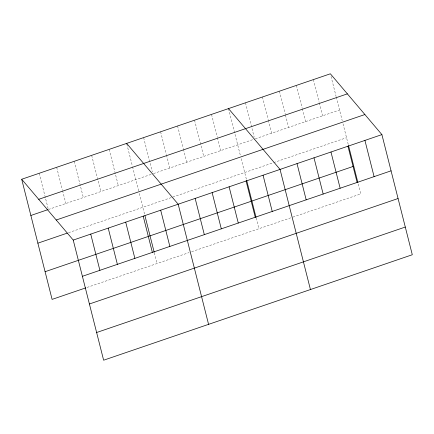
<?xml version="1.0" encoding="UTF-8"?>
<svg xmlns="http://www.w3.org/2000/svg" width="434" height="434" viewBox="0 0 434 434"><rect width="100%" height="100%" fill="white"/><g stroke="black" fill="none" stroke-linecap="round" stroke-linejoin="round"><path stroke-width="0.33" stroke-dasharray="2.17 1.63" d="M48.358 209.503L152.79 173.817M153.419 173.605L254.649 139.016M255.279 138.799L339.534 110.008M68.48 232.711L272.975 162.837M273.604 162.625L346.538 137.703M87.082 287.438L189.11 252.572M191.627 251.715L291.599 217.553M292.858 217.125L360.768 193.922L358.055 183.224M331.023 76.379L336.095 96.429M336.258 97.075L342.242 120.712M343.034 123.858L348.345 144.831M313.391 79.59L319.12 102.229M319.283 102.874L322.554 115.813M296.411 85.389L302.14 108.028M302.308 108.674L305.579 121.612M279.436 91.194L285.328 114.478M285.491 115.124L288.605 127.412M262.462 96.994L268.19 119.632M268.353 120.278L271.624 133.211M245.481 102.793L254.156 137.073M228.506 108.592L240.382 155.513M241.174 158.66L246.485 179.638M256.196 218.025L258.903 228.729M211.532 114.397L217.26 137.03M217.423 137.681L220.694 150.614M194.551 120.196L203.72 156.414M177.577 125.996L183.305 148.634M183.468 149.28L186.745 162.218M160.602 131.795L166.331 154.433M166.493 155.079L169.765 168.018M143.621 137.6L152.296 171.88M126.809 144.045L132.375 166.038M132.538 166.683L138.999 192.208M139.314 193.466L144.788 215.09M154.336 252.832L157.043 263.53M109.156 149.372L118.319 185.595M91.666 155.35L100.829 191.573M74.176 161.329L83.339 197.546M56.68 167.302L62.409 189.94M62.572 190.591L65.849 203.524M39.19 173.28L48.19 208.852"/><path stroke-width="0.65" d="M21.7 179.258L330.366 73.791L381.904 134.611L412.3 254.742L103.634 360.209L73.232 240.078L21.7 179.258L52.096 299.389L85.829 287.861M38.707 199.325L347.374 93.858M30.863 215.476L47.729 209.714M56.23 220.005L364.896 114.538M37.872 243.17L67.232 233.134M73.232 240.078L381.904 134.611M45.093 271.7L353.759 166.233M82.4 276.301L391.067 170.833M89.409 303.99L398.076 198.522M96.625 332.52L405.291 227.053M228.506 108.592L280.044 169.417L310.44 289.549M126.647 143.399L178.184 204.219L208.58 324.35M364.923 140.41L374.092 176.633M348.507 145.482L357.898 182.595M347.949 146.215L357.111 182.432M330.974 152.014L340.137 188.231M313.994 157.813L323.162 194.036M297.019 163.613L306.182 199.835M263.064 175.217L272.232 211.434M246.648 180.289L256.038 217.396M246.089 181.016L255.252 217.239M229.114 186.815L238.277 223.038M212.134 192.62L221.302 228.837M195.159 198.419L204.322 234.637M160.688 210.197L169.857 246.414M144.951 215.741L154.178 252.203M143.198 216.17L152.367 252.393M125.708 222.148L134.871 258.371M108.218 228.127L117.381 264.344M90.728 234.1L99.891 270.322"/></g></svg>
